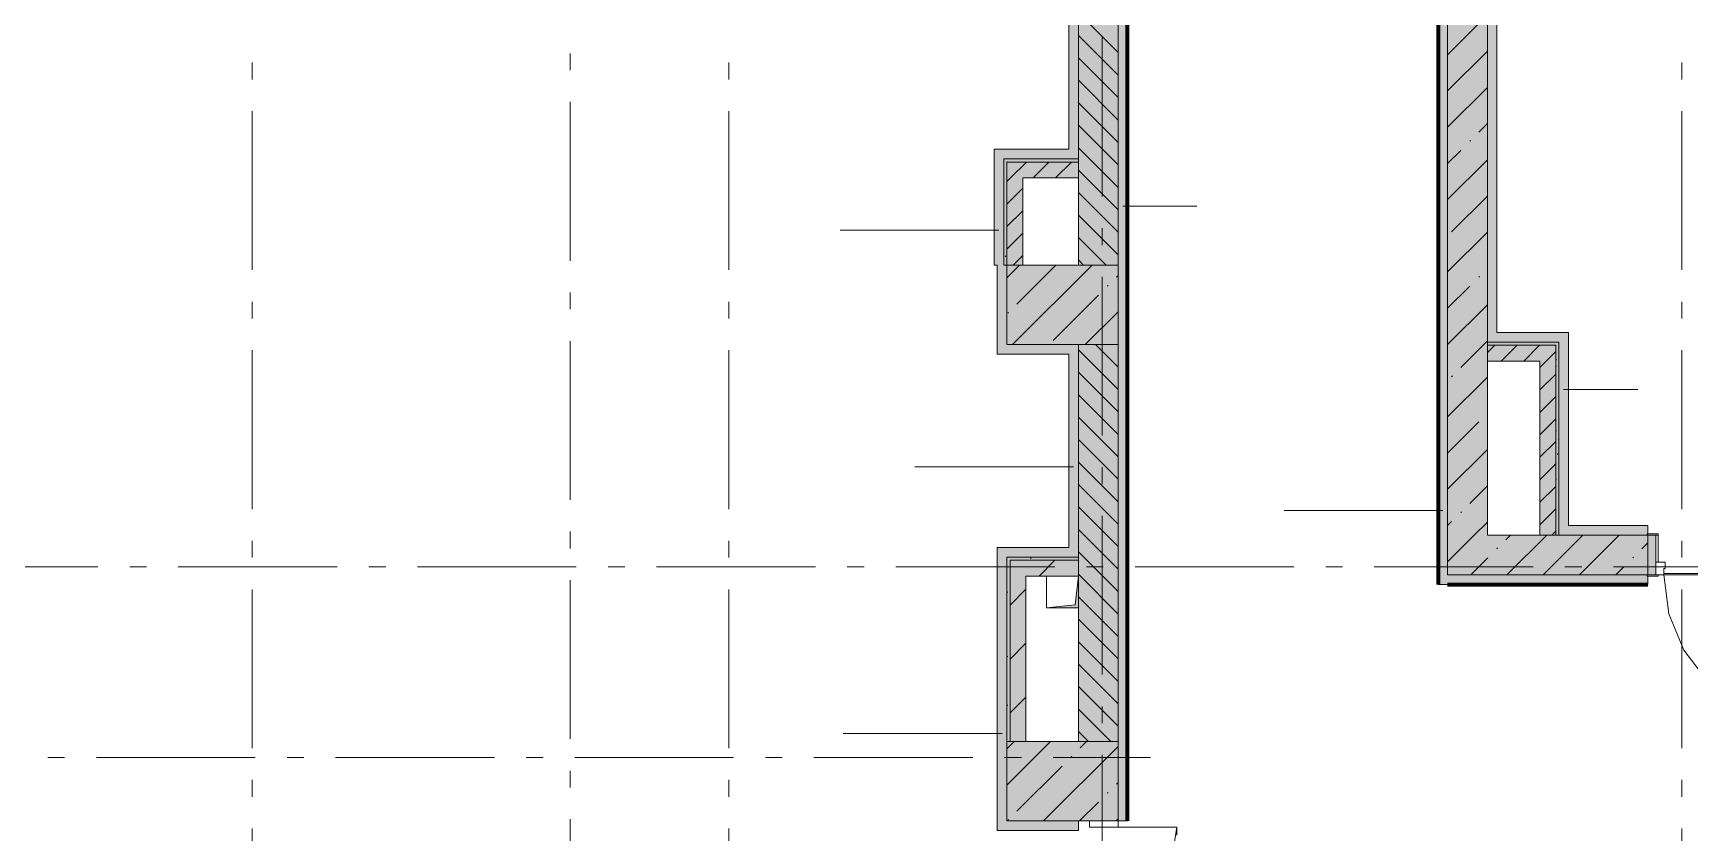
# Model space of a CAD drawing. Header units: millimetres. Extents: x -537608 to 253996, y -217170 to 186033.
# Drawn here: x -340206 to -329776, y -133975 to -128938 of the extents above; entities that cross this region are included whole.
import ezdxf

# ---------------------------------------------------------------- set-up
doc = ezdxf.new("R2010")
doc.units = ezdxf.units.MM
doc.layers.add('16) Лак 1.6м', color=160, linetype='Continuous', lineweight=90)
doc.layers.add('PDF _Геометрия', color=7, linetype='Continuous')
doc.layers.add('PDF _Сплошная заливка', color=7, linetype='Continuous', true_color=0xffffff)

msp = doc.modelspace()

# ---------------------------------------------------------------- hatches: boundary and pattern name
at = {"layer": 'PDF _Сплошная заливка', "true_color": 0xff7d7d, "transparency": 33554559}
for points in [[(-331051.1886, -130823.3903), (-330991.1901, -130823.3903), (-330991.1901, -124649.6246), (-331051.1886, -124649.6246), (-331051.1886, -128304.4246)], [(-331361.1926, -132409.6271), (-331301.1941, -132409.6271), (-331301.1941, -128394.6248), (-331361.1926, -128394.6248), (-331361.1926, -131157.3868)], [(-333686.1943, -129729.6247), (-333686.1943, -129669.6261), (-334156.1929, -129669.6261), (-334156.1929, -129729.6247), (-334096.1944, -129729.6247)], [(-334096.1944, -130399.6242), (-334096.1944, -129729.6247), (-334156.1929, -129730.9078), (-334156.1929, -130399.6242), (-334136.1876, -130399.6242)], [(-333686.1943, -130959.6249), (-333626.1871, -130959.6249), (-333626.1871, -130899.6264), (-334076.1891, -130899.6264), (-334076.1891, -130959.6249)], [(-333686.1943, -132237.5737), (-333686.1943, -132177.573), (-334136.1876, -132177.573), (-334136.1876, -132237.5737), (-334076.1891, -132237.5737)], [(-334136.1876, -133959.6275), (-334076.1891, -133959.6275), (-334076.1891, -132237.5737), (-334136.1876, -132237.5737), (-334136.1876, -132583.87)]]:
    msp.add_hatch(color=11, dxfattribs=at).paths.add_polyline_path(points)
at = {"layer": 'PDF _Сплошная заливка', "transparency": 33554559}
h = msp.add_hatch(color=256, dxfattribs=at)
h.paths.add_polyline_path([(-333376.1946, -142299.6294), (-333376.1946, -139399.9762), (-333626.1871, -139399.9762), (-333626.1871, -142299.6294)], flags=0)
h.paths.add_polyline_path([(-333626.1871, -138899.9761), (-333376.1946, -138899.9761), (-333376.1946, -136049.9743), (-333626.1871, -136049.9743), (-333626.1871, -138229.9766)], flags=0)
h.paths.add_polyline_path([(-333626.1871, -135549.9742), (-333376.1946, -135549.9742), (-333376.1946, -135349.6267), (-333626.1871, -135349.6267), (-333626.1871, -135436.83)], flags=0)
h.paths.add_polyline_path([(-333376.1946, -133399.6267), (-333376.1946, -130899.6264), (-333626.1871, -130899.6264), (-333626.1871, -133399.6267)], flags=0)
h.paths.add_polyline_path([(-333626.1871, -130399.6242), (-333376.1946, -130399.6242), (-333376.1946, -127899.626), (-333626.1871, -127899.626), (-333626.1871, -129730.9078)], flags=0)
h.paths.add_polyline_path([(-333626.1871, -127399.6238), (-333376.1946, -127399.6238), (-333376.1946, -124899.6214), (-333626.1871, -124899.6214), (-333626.1871, -126877.9457)], flags=0)
at = {"layer": 'PDF _Сплошная заливка', "true_color": 0xff7d7d, "transparency": 33554559}
h = msp.add_hatch(color=11, dxfattribs=at)
h.paths.add_polyline_path([(-333376.1946, -135474.976), (-333316.1875, -135474.976), (-333316.1875, -135349.6267), (-333376.1946, -135349.6267), (-333376.1946, -135436.83)], flags=0)
h.paths.add_polyline_path([(-333316.1875, -133899.6267), (-333316.1875, -128334.6262), (-333376.1946, -128334.6262), (-333376.1946, -133899.6267)], flags=0)
at = {"layer": 'PDF _Сплошная заливка', "transparency": 33554559}
for points in [[(-333626.1871, -129749.6256), (-333626.1871, -129729.6247), (-334096.1944, -129730.9078), (-334096.1944, -129749.6256), (-334076.1891, -129749.6256)], [(-334096.1944, -130399.6242), (-334076.1891, -130399.6242), (-334076.1891, -129749.6256), (-334096.1944, -129749.6256), (-334096.1944, -129849.626)], [(-333626.1871, -129849.626), (-333626.1871, -129749.6256), (-334076.1891, -129749.6256), (-334076.1891, -129849.626), (-333976.1887, -129849.626)], [(-333376.1946, -130899.6264), (-333376.1946, -130399.6242), (-334076.1891, -130399.6242), (-334076.1891, -130899.6264), (-333626.1871, -130899.6264)], [(-330621.192, -130903.3898), (-330601.191, -130903.3898), (-330601.191, -130883.3888), (-331051.1886, -130883.3888), (-331051.1886, -130903.3898)], [(-330721.1881, -131003.3902), (-330621.192, -131003.3902), (-330621.192, -130903.3898), (-331051.1886, -130903.3898), (-331051.1886, -131003.3902)], [(-330621.192, -132099.6252), (-330601.191, -132099.6252), (-330601.191, -130903.3898), (-330621.192, -130903.3898), (-330621.192, -131157.3868)], [(-333626.1871, -132257.5746), (-333626.1871, -132237.5737), (-334076.1891, -132237.5737), (-334076.1891, -132257.5746), (-334056.1925, -132257.5746)], [(-333626.1871, -132357.5729), (-333626.1871, -132257.5746), (-334056.1925, -132257.5746), (-334056.1925, -132357.5729), (-333646.1924, -132357.5729)], [(-333476.1951, -133899.6267), (-333376.1946, -133899.6267), (-333376.1946, -133399.6267), (-334076.1891, -133399.6267), (-334076.1891, -133899.6267), (-333556.1903, -133899.6267)]]:
    msp.add_hatch(color=256, dxfattribs=at).paths.add_polyline_path(points)
h = msp.add_hatch(color=256, dxfattribs=at)
h.paths.add_polyline_path([(-327126.1885, -132349.6264), (-327126.1885, -132099.6252), (-328891.1895, -132099.6252), (-328891.1895, -132349.6264), (-328019.4236, -132349.6264)], flags=0)
h.paths.add_polyline_path([(-330041.1902, -132349.6264), (-330041.1902, -132099.6252), (-331301.1941, -132099.6252), (-331301.1941, -132349.6264), (-330046.1894, -132349.6264)], flags=0)
at = {"layer": 'PDF _Сплошная заливка', "true_color": 0xff7d7d, "transparency": 33554559}
h = msp.add_hatch(color=11, dxfattribs=at)
h.paths.add_polyline_path([(-327126.1885, -132099.6252), (-327126.1885, -132039.6267), (-328891.1895, -132039.6267), (-328891.1895, -132091.627), (-328886.1903, -132091.627), (-328886.1903, -132099.6252), (-328019.4236, -132099.6252)], flags=0)
h.paths.add_polyline_path([(-330601.191, -132099.6252), (-330046.1894, -132099.0268), (-330046.1894, -132091.627), (-330041.1902, -132091.627), (-330041.1902, -132039.6267), (-330601.191, -132039.6267)], flags=0)
h = msp.add_hatch(color=11, dxfattribs=at)
h.paths.add_polyline_path([(-315876.1861, -132409.6271), (-315876.1861, -132349.6264), (-316281.1827, -132350.4833), (-316281.1827, -132357.6267), (-316286.1862, -132357.6267), (-316286.1862, -132409.6271), (-315936.1847, -132409.6271)], flags=0)
h.paths.add_polyline_path([(-317436.1827, -132409.6271), (-317436.1827, -132357.6267), (-317441.1861, -132357.6267), (-317441.1861, -132349.6264), (-328886.1903, -132349.6264), (-328886.1903, -132357.6267), (-328891.1895, -132357.6267), (-328891.1895, -132409.6271), (-317900.1918, -132409.6271)], flags=0)
h.paths.add_polyline_path([(-331301.1941, -132409.6271), (-330041.1902, -132409.6271), (-330041.1902, -132357.6267), (-330046.1894, -132357.6267), (-330046.1894, -132349.6264), (-331301.1941, -132349.6264)], flags=0)

# ---------------------------------------------------------------- linework, layer by layer
at = {"layer": '16) Лак 1.6м'}
for p, q in [((-333316.1875, -133899.6267), (-333316.1875, -128394.6248)), ((-331361.1926, -128394.6248), (-331361.1926, -132409.6271)), ((-331301.1941, -132409.6271), (-330041.1902, -132409.6271))]:
    msp.add_line(p, q, dxfattribs=at)
at = {"layer": 'PDF _Геометрия', "lineweight": 9}
for p, q in [((-331051.1886, -130823.3903), (-331051.1886, -124649.6246)), ((-331051.1886, -130823.3903), (-331051.1886, -124649.6246)), ((-330991.1901, -124709.6231), (-330991.1901, -130823.3903)), ((-333686.1943, -129669.6261), (-333686.1943, -127959.6246)), ((-333626.1871, -127959.6246), (-333626.1871, -129729.6247)), ((-333626.1871, -127959.6246), (-333626.1871, -129729.6247)), ((-333376.1946, -130399.6242), (-333376.1946, -128334.6262)), ((-333376.1946, -128334.6262), (-333376.1946, -130399.6242)), ((-331301.1941, -132099.6252), (-331301.1941, -128394.6248)), ((-331301.1941, -128394.6248), (-331301.1941, -132099.6252)), ((-333376.1946, -129060.7404), (-333626.1871, -128810.7392)), ((-331301.1941, -129073.572), (-331051.1886, -128823.5709)), ((-333376.1946, -129202.1594), (-333626.1871, -128952.1626)), ((-333376.1946, -129343.5827), (-333626.1871, -129093.5816)), ((-331301.1941, -129301.669), (-331051.1886, -129051.6721)), ((-333376.1946, -129485.0016), (-333626.1871, -129235.0048)), ((-331301.1941, -129529.7702), (-331051.1886, -129279.7691)), ((-333376.1946, -129626.4249), (-333626.1871, -129376.4238)), ((-333376.1946, -129767.8482), (-333626.1871, -129517.8471)), ((-331105.2149, -129561.8966), (-331051.1886, -129507.866)), ((-331162.2424, -129618.9197), (-331157.4972, -129614.1789)), ((-334156.1929, -129729.6247), (-334156.1929, -129669.6261)), ((-334156.1929, -129669.6261), (-333686.1943, -129669.6261)), ((-334156.1929, -130399.6242), (-334156.1929, -129729.6247)), ((-333686.1943, -129729.6247), (-334096.1944, -129729.6247)), ((-334096.1944, -129729.6247), (-334096.1944, -129749.6256)), ((-333626.1871, -129729.6247), (-334096.1944, -129729.6247)), ((-334096.1944, -129729.6247), (-334096.1944, -129749.6256)), ((-333626.1871, -129729.6247), (-333686.1943, -129729.6247)), ((-333376.1946, -129909.2672), (-333626.1871, -129659.2661)), ((-333626.1871, -129729.6247), (-333626.1871, -130399.6242)), ((-333626.1871, -129749.6256), (-333626.1871, -129729.6247)), ((-331301.1941, -129757.8671), (-331219.2699, -129675.9429)), ((-331301.1941, -129985.9684), (-331051.1886, -129735.9673)), ((-334096.1944, -129749.6256), (-334096.1944, -129849.626)), ((-333626.1871, -129749.6256), (-334076.1891, -129749.6256)), ((-334076.1891, -129749.6256), (-334076.1891, -129849.626)), ((-334052.6702, -129849.626), (-333952.6784, -129749.6256)), ((-333911.2556, -129849.626), (-333811.2551, -129749.6256)), ((-333769.8323, -129849.626), (-333669.8319, -129749.6256)), ((-333626.1871, -129849.626), (-333626.1871, -129749.6256)), ((-333376.1946, -130050.6905), (-333626.1871, -129800.6894)), ((-334096.1944, -129849.626), (-334096.1944, -130399.6242)), ((-334096.1944, -130399.6242), (-334096.1944, -129849.626)), ((-334076.1891, -129873.1406), (-334052.6702, -129849.626)), ((-334076.1891, -129849.626), (-334076.1891, -130399.6242)), ((-334076.1891, -130014.5639), (-333976.1887, -129914.5635)), ((-333976.1887, -130399.6242), (-333976.1887, -129849.626)), ((-333976.1887, -129849.626), (-333626.1871, -129849.626)), ((-333628.4089, -129849.626), (-333626.1871, -129847.4042)), ((-333376.1946, -130192.1095), (-333626.1871, -129942.1084)), ((-333346.191, -130028.4375), (-332880.0419, -130028.4375)), ((-331276.2887, -130189.1643), (-331051.1886, -129964.0642)), ((-334076.1891, -130155.9829), (-333976.1887, -130055.9867)), ((-333376.1946, -130333.5328), (-333626.1871, -130083.5317)), ((-334126.1894, -130177.7794), (-335126.1937, -130177.7794)), ((-334076.1891, -130297.4062), (-333976.1887, -130197.4058)), ((-333451.5222, -130399.6242), (-333626.1871, -130224.955)), ((-331301.1941, -130442.1622), (-331051.1886, -130192.1655)), ((-334036.9881, -130399.6242), (-333976.1887, -130338.8291)), ((-333592.9369, -130399.6242), (-333626.1871, -130366.374)), ((-334136.1876, -130399.6242), (-334156.1929, -130399.6242)), ((-334136.1876, -130959.6249), (-334136.1876, -130399.6242)), ((-334096.1944, -130399.6242), (-334076.1891, -130399.6242)), ((-334076.1891, -130399.6242), (-334096.1944, -130399.6242)), ((-334076.1891, -130479.9811), (-333995.8322, -130399.6242)), ((-333626.1871, -130399.6242), (-334076.1891, -130399.6242)), ((-334076.1891, -130399.6242), (-334076.1891, -130899.6264)), ((-334076.1891, -130399.6242), (-333976.1887, -130399.6242)), ((-334076.1891, -130899.6264), (-334076.1891, -130399.6242)), ((-334039.6406, -130899.6264), (-333539.6384, -130399.6242)), ((-334013.4778, -130645.3624), (-333767.7396, -130399.6242)), ((-333626.1871, -130399.6242), (-333376.1946, -130399.6242)), ((-333376.1946, -130399.6242), (-333626.1871, -130399.6242)), ((-333386.2016, -130474.2887), (-333376.1946, -130464.2774)), ((-333376.1946, -130899.6264), (-333376.1946, -130399.6242)), ((-333376.1946, -130399.6242), (-333376.1946, -130899.6264)), ((-331105.2149, -130474.2887), (-331100.4784, -130469.5479)), ((-333443.2291, -130531.3118), (-333438.4839, -130526.571)), ((-331301.1941, -130670.2635), (-331162.2424, -130531.3118)), ((-333785.3766, -130873.4637), (-333500.2565, -130588.3393)), ((-331301.1941, -130898.3605), (-331051.1886, -130648.3594)), ((-334070.4967, -130702.3856), (-334065.7602, -130697.6448)), ((-333583.438, -130899.6264), (-333376.1946, -130692.3743)), ((-331219.2699, -131044.5375), (-331051.1886, -130876.4606)), ((-331051.1886, -130883.3888), (-331051.1886, -130823.3903)), ((-331051.1886, -132099.6252), (-331051.1886, -130883.3888)), ((-331051.1886, -130883.3888), (-330601.191, -130883.3888)), ((-330601.191, -130883.3888), (-331051.1886, -130883.3888)), ((-331051.1886, -130883.3888), (-331051.1886, -130903.3898)), ((-330991.1901, -130823.3903), (-330601.191, -130823.3903)), ((-330601.191, -130823.3903), (-330541.1881, -130823.3903)), ((-330601.191, -130883.3888), (-330601.191, -132039.6267)), ((-330601.191, -130903.3898), (-330601.191, -130883.3888)), ((-330541.1881, -130823.3903), (-330541.1881, -132039.6267)), ((-334076.1891, -130959.6249), (-334136.1876, -130959.6249)), ((-334076.1891, -130899.6264), (-333626.1871, -130899.6264)), ((-333626.1871, -130899.6264), (-334076.1891, -130899.6264)), ((-333686.1943, -130959.6249), (-334076.1891, -130959.6249)), ((-333686.1943, -132177.573), (-333686.1943, -130959.6249)), ((-333376.1946, -130899.6264), (-333626.1871, -130899.6264)), ((-333626.1871, -130899.6264), (-333626.1871, -132237.5737)), ((-333626.1871, -130899.6264), (-333376.1946, -130899.6264)), ((-333626.1871, -130959.6249), (-333626.1871, -130899.6264)), ((-333376.1946, -131182.0596), (-333626.1871, -130932.0585)), ((-333626.1871, -132237.5737), (-333626.1871, -130959.6249)), ((-333376.1946, -131040.6407), (-333517.2045, -130899.6264)), ((-333376.1946, -133399.6267), (-333376.1946, -130899.6264)), ((-333376.1946, -130899.6264), (-333376.1946, -133399.6267)), ((-331051.1886, -130949.3639), (-331005.2188, -130903.3898)), ((-331051.1886, -130903.3898), (-331051.1886, -131003.3902)), ((-330621.192, -130903.3898), (-331051.1886, -130903.3898)), ((-330963.7959, -131003.3902), (-330863.7955, -130903.3898)), ((-330822.3769, -131003.3902), (-330722.3765, -130903.3898)), ((-330680.9536, -131003.3902), (-330621.192, -130943.6242)), ((-330621.192, -131003.3902), (-330621.192, -130903.3898)), ((-330601.191, -131003.3902), (-330601.191, -130903.3898)), ((-333376.1946, -131323.4829), (-333626.1871, -131073.4818)), ((-331276.2887, -131101.5606), (-331271.5522, -131096.8198)), ((-331051.1886, -131003.3902), (-330721.1881, -131003.3902)), ((-330721.1881, -131043.6246), (-330680.9536, -131003.3902)), ((-330721.1881, -131003.3902), (-330721.1881, -132099.6252)), ((-330721.1881, -131185.0479), (-330621.192, -131085.0475)), ((-330621.192, -132099.6252), (-330621.192, -131003.3902)), ((-330601.191, -132099.6252), (-330601.191, -131003.3902)), ((-331301.1941, -131354.5587), (-331051.1886, -131104.5576)), ((-330571.1917, -131181.6376), (-330105.0382, -131181.6376)), ((-333376.1946, -131464.904), (-333626.1871, -131214.9029)), ((-330721.1881, -131326.4691), (-330621.192, -131226.4686)), ((-333376.1946, -131606.3252), (-333626.1871, -131356.3241)), ((-331301.1941, -131582.6556), (-331105.2149, -131386.6829)), ((-330721.1881, -131467.8902), (-330621.192, -131367.8898)), ((-333376.1946, -131747.7463), (-333626.1871, -131497.7452)), ((-330721.1881, -131609.3113), (-330621.192, -131509.3109)), ((-331301.1941, -131810.7547), (-331051.1886, -131560.7557)), ((-333656.1907, -131668.7501), (-334656.1951, -131668.7501)), ((-333376.1946, -131889.1675), (-333626.1871, -131639.1663)), ((-330721.1881, -131750.7324), (-330621.192, -131650.732)), ((-333376.1946, -132030.5886), (-333626.1871, -131780.5896)), ((-331162.2424, -131899.9064), (-331051.1886, -131788.8527)), ((-330721.1881, -131892.1536), (-330621.192, -131792.1554)), ((-333376.1946, -132172.0097), (-333626.1871, -131922.0108)), ((-331331.189, -131944.2766), (-332331.1934, -131944.2766)), ((-331301.1941, -132038.8538), (-331276.2887, -132013.9549)), ((-331219.2699, -131956.9296), (-331214.5247, -131952.1887)), ((-331133.8664, -132099.6252), (-331051.1886, -132016.9518)), ((-330721.1881, -132033.5769), (-330621.192, -131933.5765)), ((-333376.1946, -132313.4309), (-333626.1871, -132063.4319)), ((-331301.1941, -132266.9529), (-331133.8664, -132099.6252)), ((-331301.1941, -132349.6264), (-331301.1941, -132099.6252)), ((-331301.1941, -132099.6252), (-331301.1941, -132349.6264)), ((-330601.191, -132099.6252), (-331051.1886, -132099.6252)), ((-330934.1411, -132128.0034), (-330905.7652, -132099.6252)), ((-330927.665, -132349.6264), (-330677.6683, -132099.6252)), ((-330721.1881, -132099.6252), (-330621.192, -132099.6252)), ((-330699.5681, -132349.6264), (-330449.567, -132099.6252)), ((-330645.8174, -132099.6252), (-330621.192, -132074.9976)), ((-330621.192, -132099.6252), (-330601.191, -132099.6252)), ((-330601.191, -132039.6267), (-330601.191, -132099.6252)), ((-330601.191, -132099.6252), (-330046.1894, -132099.6252)), ((-330046.1894, -132099.6252), (-330601.191, -132099.6252)), ((-330541.1881, -132039.6267), (-330041.1902, -132039.6267)), ((-330471.4711, -132349.6264), (-330221.47, -132099.6252)), ((-329976.1882, -132091.627), (-330046.1894, -132091.627)), ((-330046.1894, -132091.627), (-330046.1894, -132099.6252)), ((-330046.1894, -132099.6252), (-329976.1882, -132099.6252)), ((-330041.1902, -132039.6267), (-330041.1902, -132091.627)), ((-329991.19, -132099.6252), (-330041.1902, -132099.6252)), ((-330041.1902, -132099.6252), (-330041.1902, -132349.6264)), ((-329991.19, -132349.6264), (-329991.19, -132099.6252)), ((-329976.1882, -132099.6252), (-329991.19, -132099.6252)), ((-329991.19, -132099.6252), (-329991.19, -132269.6268)), ((-329976.1882, -132099.6252), (-329976.1882, -132091.627)), ((-329976.1882, -132269.6268), (-329976.1882, -132099.6252)), ((-334136.1876, -132237.5737), (-334136.1876, -132177.573)), ((-334136.1876, -132177.573), (-333686.1943, -132177.573)), ((-334136.1876, -133959.6275), (-334136.1876, -132237.5737)), ((-333626.1871, -132237.5737), (-334076.1891, -132237.5737)), ((-334076.1891, -132237.5737), (-334076.1891, -132257.5746)), ((-334076.1891, -132257.5746), (-334076.1891, -132237.5737)), ((-334076.1891, -132237.5737), (-333686.1943, -132237.5737)), ((-333686.1943, -132237.5737), (-333626.1871, -132237.5737)), ((-333376.1946, -132454.8542), (-333626.1871, -132204.8531)), ((-333626.1871, -132257.5746), (-333626.1871, -132237.5737)), ((-331155.7663, -132349.6264), (-331048.1918, -132242.054)), ((-330991.1686, -132185.0287), (-330986.4278, -132180.2878)), ((-330135.7997, -132242.054), (-330131.0546, -132237.311)), ((-330078.7722, -132185.0287), (-330041.1902, -132147.4445)), ((-334076.1891, -132257.5746), (-334076.1891, -132357.5729)), ((-334056.1925, -132357.5729), (-334056.1925, -132257.5746)), ((-334056.1925, -132257.5746), (-333626.1871, -132257.5746)), ((-333873.6133, -132357.5729), (-333773.6129, -132257.5746)), ((-333626.1871, -132357.5729), (-333626.1871, -132257.5746)), ((-333376.1946, -132596.2753), (-333626.1871, -132346.2742)), ((-330243.3699, -132349.6264), (-330192.8228, -132299.0771)), ((-329931.1915, -132269.6268), (-329991.19, -132269.6268)), ((-329991.19, -132269.6268), (-329991.19, -132349.6264)), ((-329991.19, -132269.6268), (-329976.1882, -132269.6268)), ((-329976.1882, -132348.6252), (-329991.19, -132348.6252)), ((-329991.19, -132348.6252), (-329991.19, -132349.6264)), ((-329976.1882, -132349.6264), (-329976.1882, -132348.6252)), ((-329941.1898, -132349.6264), (-329941.1898, -132309.6266)), ((-329941.1898, -132309.6266), (-329931.1915, -132309.6266)), ((-329931.1915, -132309.6266), (-329931.1915, -132269.6268)), ((-334076.1891, -132357.5729), (-334076.1891, -133399.6267)), ((-334076.1891, -132357.5729), (-334076.1891, -133399.6267)), ((-334056.1925, -133399.6267), (-334056.1925, -132357.5729)), ((-334056.1925, -132540.1499), (-333956.1921, -132440.1495)), ((-333956.1921, -133399.6267), (-333956.1921, -132357.5729)), ((-333956.1921, -132357.5729), (-333626.1871, -132357.5729)), ((-331361.1926, -132409.6271), (-331301.1941, -132409.6271)), ((-331301.1941, -132349.6264), (-330046.1894, -132349.6264)), ((-330046.1894, -132349.6264), (-331301.1941, -132349.6264)), ((-329976.1882, -132349.6264), (-330046.1894, -132349.6264)), ((-330046.1894, -132349.6264), (-330046.1894, -132357.6267)), ((-330046.1894, -132357.6267), (-329976.1882, -132357.6267)), ((-330041.1902, -132349.6264), (-329991.19, -132349.6264)), ((-330041.1902, -132409.6271), (-330041.1902, -132357.6267)), ((-329991.19, -132349.6264), (-329941.1898, -132349.6264)), ((-329991.19, -132349.6264), (-329976.1882, -132349.6264)), ((-329976.1882, -132357.6267), (-329976.1882, -132349.6264)), ((-329941.1898, -132349.6264), (-329908.8179, -132595.5046)), ((-333376.1946, -132737.6964), (-333626.1871, -132487.6954)), ((-333626.1871, -132557.5738), (-333626.1871, -133399.6267)), ((-333376.1946, -132879.1176), (-333626.1871, -132629.1165)), ((-329908.8179, -132595.5046), (-329813.9157, -132824.6263)), ((-334056.1925, -132879.5611), (-333956.1921, -132779.5606)), ((-333376.1946, -133020.5387), (-333626.1871, -132770.5376)), ((-329813.9157, -132824.6263), (-329662.9419, -133021.3784)), ((-333376.1946, -133161.9599), (-333626.1871, -132911.9609)), ((-333376.1946, -133303.381), (-333626.1871, -133053.382)), ((-334056.1925, -133218.9723), (-333956.1921, -133118.9718)), ((-333421.3636, -133399.6267), (-333626.1871, -133194.8032)), ((-334106.1927, -133347.8998), (-335106.1885, -133347.8998)), ((-333562.7869, -133399.6267), (-333626.1871, -133336.2243)), ((-334076.1891, -133673.3619), (-333802.4538, -133399.6267)), ((-334076.1891, -133445.2629), (-334030.5551, -133399.6267)), ((-334076.1891, -133399.6267), (-334076.1891, -133899.6267)), ((-333626.1871, -133399.6267), (-334076.1891, -133399.6267)), ((-334076.1891, -133399.6267), (-334076.1891, -133899.6267)), ((-334076.1891, -133399.6267), (-334056.1925, -133399.6267)), ((-334056.1925, -133399.6267), (-333956.1921, -133399.6267)), ((-333846.2622, -133899.6267), (-333376.1946, -133429.5592)), ((-333671.3303, -133496.5958), (-333666.5852, -133491.855)), ((-333626.1871, -133399.6267), (-333376.1946, -133399.6267)), ((-333376.1946, -133399.6267), (-333626.1871, -133399.6267)), ((-333614.3028, -133439.5705), (-333574.3612, -133399.6267)), ((-333376.1946, -133899.6267), (-333376.1946, -133399.6267)), ((-333376.1946, -133399.6267), (-333376.1946, -133899.6267)), ((-334013.4778, -133838.7434), (-333728.3491, -133553.6211)), ((-333386.2016, -133667.6696), (-333376.1946, -133657.6583)), ((-333618.1609, -133899.6267), (-333500.2565, -133781.7181)), ((-333443.2291, -133724.6949), (-333438.4839, -133719.9519)), ((-334076.1891, -133899.6267), (-333626.1871, -133899.6267)), ((-334076.1891, -133899.6267), (-333556.1903, -133899.6267)), ((-334070.4967, -133895.7687), (-334065.7602, -133891.0257)), ((-333626.1871, -133899.6267), (-333626.1871, -133959.6275)), ((-333476.1951, -133899.6267), (-333556.1903, -133899.6267)), ((-333556.1903, -133899.6267), (-333556.1903, -133939.6265)), ((-333476.1951, -133899.6267), (-333556.1903, -133899.6267)), ((-333556.1903, -133899.6267), (-333556.1903, -133939.6265)), ((-333476.1951, -133939.6265), (-333476.1951, -133899.6267)), ((-333476.1951, -133939.6265), (-333476.1951, -133899.6267)), ((-333476.1951, -133899.6267), (-333376.1946, -133899.6267)), ((-333390.0596, -133899.6267), (-333376.1946, -133885.7553)), ((-333376.1946, -133899.6267), (-333316.1875, -133899.6267)), ((-334076.1891, -133959.6275), (-334136.1876, -133959.6275)), ((-333626.1871, -133959.6275), (-334076.1891, -133959.6275)), ((-333556.1903, -133939.6265), (-333476.1951, -133939.6265)), ((-333556.1903, -133939.6265), (-333476.1951, -133939.6265)), ((-333006.1878, -133939.6265), (-333476.1951, -133939.6265)), ((-333476.1951, -133939.6265), (-333476.1951, -133989.6267)), ((-333006.1878, -133939.6265), (-333029.19, -134084.8648)), ((-333006.1878, -133989.6267), (-333006.1878, -133939.6265))]:
    msp.add_line(p, q, dxfattribs=at)
at = {"layer": 'PDF _Геометрия', "color": 253, "lineweight": 9, "true_color": 0xaaaaaa}
for p, q in [((-333476.1951, -128966.3333), (-333476.1951, -129966.3334)), ((-336826.1927, -129065.4338), (-336826.1927, -129171.2645)), ((-338826.1929, -129123.2923), (-338826.1929, -129229.1229)), ((-335826.1883, -129123.2923), (-335826.1883, -129229.1229)), ((-329826.1876, -129123.2923), (-329826.1876, -129229.1229)), ((-336826.1927, -129371.2654), (-336826.1927, -130371.2655)), ((-338826.1929, -129429.1238), (-338826.1929, -130429.124)), ((-335826.1883, -129429.1238), (-335826.1883, -130429.124)), ((-329826.1876, -129429.1238), (-329826.1876, -130429.124)), ((-333476.1951, -130166.3343), (-333476.1951, -130272.1692)), ((-336826.1927, -130571.2663), (-336826.1927, -130677.1013)), ((-333476.1951, -130472.1701), (-333476.1951, -131472.1703)), ((-338826.1929, -130629.1249), (-338826.1929, -130734.9598)), ((-335826.1883, -130629.1249), (-335826.1883, -130734.9598)), ((-329826.1876, -130629.1249), (-329826.1876, -130734.9598)), ((-336826.1927, -130877.0978), (-336826.1927, -131877.1002)), ((-338826.1929, -130934.9564), (-338826.1929, -131934.9587)), ((-335826.1883, -130934.9564), (-335826.1883, -131934.9587)), ((-329826.1876, -130934.9564), (-329826.1876, -131934.9587)), ((-333476.1951, -131672.169), (-333476.1951, -131778.0018)), ((-333476.1951, -131978.0027), (-333476.1951, -132978.0028)), ((-338826.1929, -132134.9595), (-338826.1929, -132240.7924)), ((-336826.1927, -132077.1011), (-336826.1927, -132182.9338)), ((-335826.1883, -132134.9595), (-335826.1883, -132240.7924)), ((-329826.1876, -132134.9595), (-329826.1876, -132240.7924)), ((-339798.1917, -132299.6261), (-340798.1875, -132299.6261)), ((-339492.3515, -132299.6261), (-339598.1908, -132299.6261)), ((-338292.3549, -132299.6261), (-339292.3507, -132299.6261)), ((-337986.5233, -132299.6261), (-338092.354, -132299.6261)), ((-336786.518, -132299.6261), (-337786.5225, -132299.6261)), ((-336480.6865, -132299.6261), (-336586.5171, -132299.6261)), ((-335280.6898, -132299.6261), (-336280.6856, -132299.6261)), ((-334974.8497, -132299.6261), (-335080.6889, -132299.6261)), ((-333774.853, -132299.6261), (-334774.8488, -132299.6261)), ((-333469.0214, -132299.6261), (-333574.8521, -132299.6261)), ((-332269.0161, -132299.6261), (-333269.0205, -132299.6261)), ((-331963.1846, -132299.6261), (-332069.0153, -132299.6261)), ((-330763.1836, -132299.6261), (-331763.1837, -132299.6261)), ((-330457.3521, -132299.6261), (-330563.1827, -132299.6261)), ((-329257.351, -132299.6261), (-330257.3512, -132299.6261)), ((-338826.1929, -132440.7911), (-338826.1929, -133440.7933)), ((-336826.1927, -132382.9326), (-336826.1927, -133382.9349)), ((-335826.1883, -132440.7911), (-335826.1883, -133440.7933)), ((-333626.1871, -132357.5729), (-333826.188, -132357.5729)), ((-333826.188, -132357.5729), (-333826.188, -132557.5738)), ((-333646.1924, -132537.5729), (-333626.1871, -132357.5729)), ((-333626.1871, -132557.5738), (-333626.1871, -132357.5729)), ((-329826.1876, -132440.7911), (-329826.1876, -133440.7933)), ((-333826.188, -132557.5738), (-333646.1924, -132537.5729)), ((-333826.188, -132557.5738), (-333626.1871, -132557.5738)), ((-333476.1951, -133178.0037), (-333476.1951, -133283.8365)), ((-333476.1951, -133483.8374), (-333476.1951, -134483.8375)), ((-340007.769, -133499.6271), (-340113.6082, -133499.6271)), ((-338807.7722, -133499.6271), (-339807.7681, -133499.6271)), ((-338501.9407, -133499.6271), (-338607.7713, -133499.6271)), ((-337301.9354, -133499.6271), (-338301.9398, -133499.6271)), ((-336996.1038, -133499.6271), (-337101.9345, -133499.6271)), ((-336826.1927, -133582.9336), (-336826.1927, -133688.7664)), ((-335796.0986, -133499.6271), (-336796.103, -133499.6271)), ((-335490.267, -133499.6271), (-335596.1063, -133499.6271)), ((-334290.2703, -133499.6271), (-335290.2661, -133499.6271)), ((-333984.4388, -133499.6271), (-334090.2694, -133499.6271)), ((-333171.1903, -133499.6271), (-333784.4379, -133499.6271)), ((-338826.1929, -133640.7921), (-338826.1929, -133746.627)), ((-335826.1883, -133640.7921), (-335826.1883, -133746.627)), ((-329826.1876, -133640.7921), (-329826.1876, -133746.627)), ((-336826.1927, -133888.7673), (-336826.1927, -134888.7673)), ((-338826.1929, -133946.6258), (-338826.1929, -134946.6259)), ((-335826.1883, -133946.6258), (-335826.1883, -134946.6259)), ((-329826.1876, -133946.6258), (-329826.1876, -134946.6259))]:
    msp.add_line(p, q, dxfattribs=at)
at = {"layer": 'PDF _Геометрия', "color": 8, "lineweight": 9, "true_color": 0x787878}
for p, q in [((-334076.99, -129816.6686), (-334076.1891, -129816.6686)), ((-334074.7424, -129749.6256), (-334076.1891, -129747.1109)), ((-334076.99, -130223.069), (-334076.1891, -130223.069)), ((-334082.803, -130345.2621), (-334086.153, -130339.4534)), ((-330616.7267, -130992.6427), (-330620.081, -130998.4513)), ((-330621.192, -131035.8697), (-330615.8827, -131035.8697)), ((-330621.192, -131442.2679), (-330615.8827, -131442.2679)), ((-330601.191, -131498.7916), (-330602.8402, -131495.9346)), ((-330606.7628, -131584.9851), (-330610.1128, -131590.7916)), ((-330621.192, -131747.0681), (-330615.8827, -131747.0681)), ((-333923.1055, -132247.46), (-333926.464, -132241.6536)), ((-334076.1891, -132458.2688), (-334070.2814, -132458.2688)), ((-334076.1891, -132864.6691), (-334070.2814, -132864.6691)), ((-334056.1925, -132885.9705), (-334056.2442, -132886.0608)), ((-334076.1891, -133169.4694), (-334070.2814, -133169.4694))]:
    msp.add_line(p, q, dxfattribs=at)
at = {"layer": 'PDF _Геометрия', "color": 9, "lineweight": 9, "true_color": 0xc0c0c0}
for p, q in [((-328991.1899, -132340.627), (-329941.1898, -132340.627)), ((-329941.1898, -132349.6264), (-329031.1875, -132349.6264)), ((-333376.1946, -133939.6265), (-333376.1946, -133899.6267)), ((-333376.1946, -133899.6267), (-333376.1946, -133939.6265))]:
    msp.add_line(p, q, dxfattribs=at)
at = {"layer": 'PDF _Сплошная заливка', "lineweight": 35, "transparency": 33554559}
for points in [[(-331051.1886, -132099.6252), (-331051.1886, -124399.6235), (-331301.1941, -132099.6252), (-331301.1941, -124399.6235)], [(-333976.1887, -130399.6242), (-333976.1887, -129849.626), (-334076.1891, -130399.6242), (-334076.1891, -129849.626)], [(-330621.192, -132099.6252), (-330621.192, -131003.3902), (-330721.1881, -132099.6252), (-330721.1881, -131003.3902)], [(-334056.1925, -133399.6267), (-334056.1925, -132257.5746), (-334076.1891, -133399.6267), (-334076.1891, -132257.5746)], [(-333956.1921, -133399.6267), (-333956.1921, -132357.5729), (-334056.1925, -133399.6267), (-334056.1925, -132357.5729)]]:
    msp.add_solid(points, dxfattribs=at)
at = {"layer": 'PDF _Сплошная заливка', "color": 11, "lineweight": 35, "true_color": 0xff7d7d, "transparency": 33554559}
for points in [[(-333626.1871, -129729.6247), (-333626.1871, -127959.6246), (-333686.1943, -129729.6247), (-333686.1943, -127959.6246)], [(-334076.1891, -130959.6249), (-334076.1891, -130399.6242), (-334136.1876, -130959.6249), (-334136.1876, -130399.6242)], [(-330601.191, -130883.3888), (-330601.191, -130823.3903), (-331051.1886, -130883.3888), (-331051.1886, -130823.3903)], [(-330541.1881, -132039.6267), (-330541.1881, -130823.3903), (-330601.191, -132039.6267), (-330601.191, -130823.3903)], [(-333626.1871, -132237.5737), (-333626.1871, -130959.6249), (-333686.1943, -132237.5737), (-333686.1943, -130959.6249)], [(-333626.1871, -133959.6275), (-333626.1871, -133899.6267), (-334076.1891, -133959.6275), (-334076.1891, -133899.6267)]]:
    msp.add_solid(points, dxfattribs=at)
at = {"layer": 'PDF _Сплошная заливка', "color": 7, "lineweight": 35, "true_color": 0xf4f4f4, "transparency": 33554559}
msp.add_solid([(-330041.1902, -132349.6264), (-329991.19, -132349.6264), (-330041.1902, -132099.6252), (-329991.19, -132099.6252)], dxfattribs=at)
at = {"layer": 'PDF _Сплошная заливка', "color": 254, "lineweight": 35, "true_color": 0xe2e2e2, "transparency": 33554559}
msp.add_solid([(-333626.1871, -132557.5738), (-333626.1871, -132357.5729), (-333826.188, -132557.5738), (-333646.1924, -132537.5729)], dxfattribs=at)

doc.saveas('drawing.dxf')
